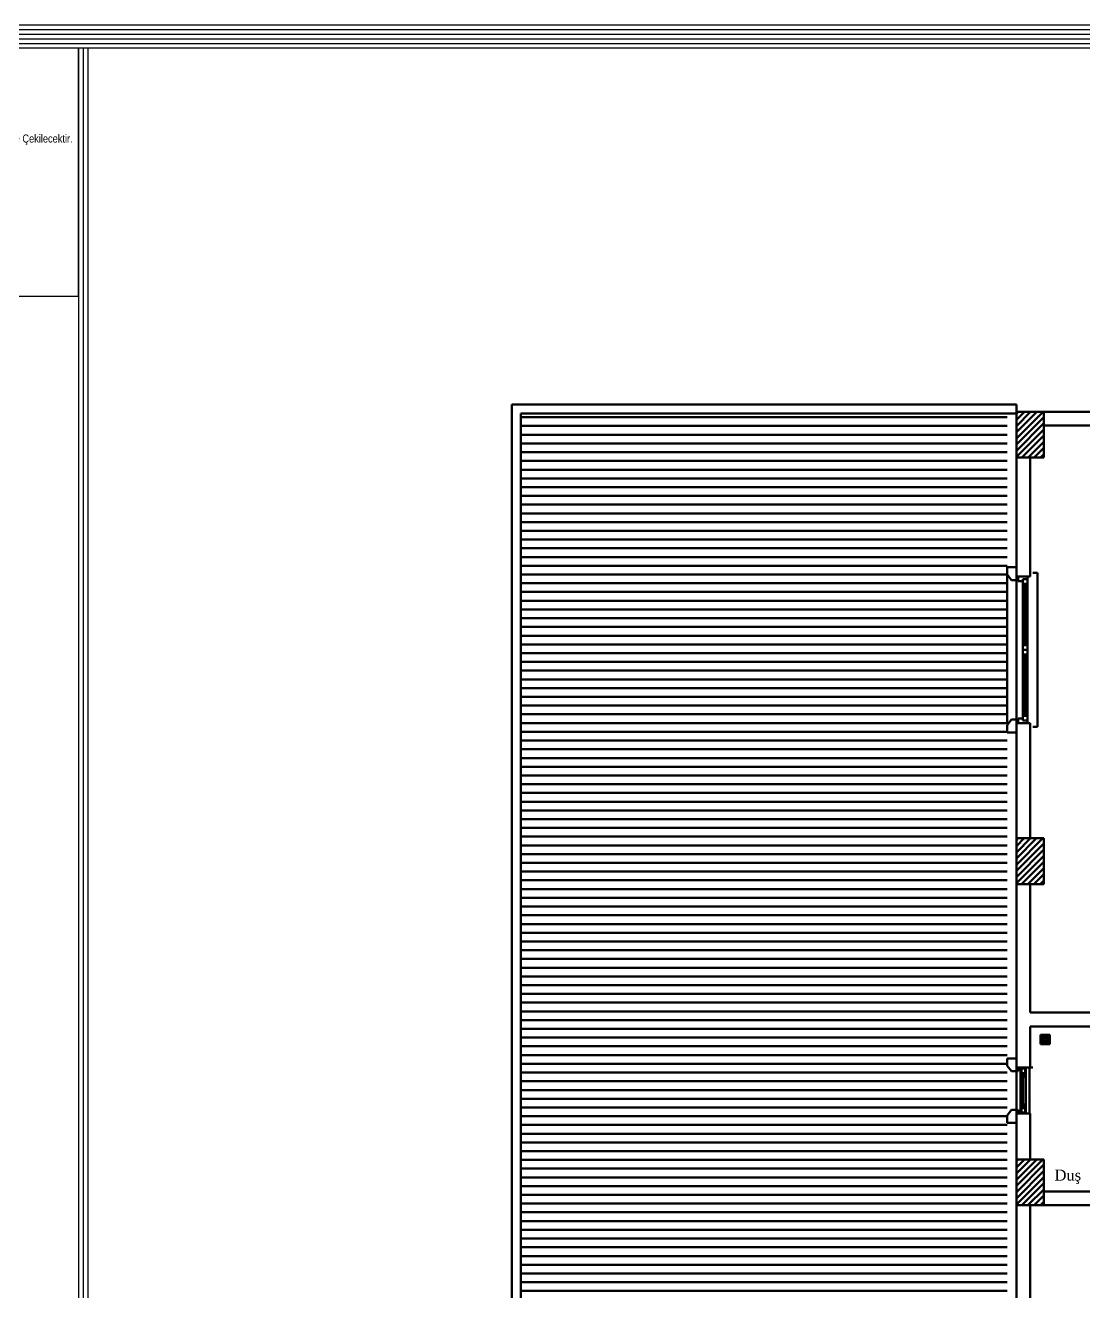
# Model space of a CAD drawing. Header units: millimetres. Extents: x 2046 to 14753, y 2361 to 29276.
# Drawn here: x 5561 to 6715, y 24677 to 26057 of the extents above; entities that cross this region are included whole.
import ezdxf

# ---------------------------------------------------------------- set-up
doc = ezdxf.new("R2010")
doc.units = ezdxf.units.MM
doc.layers.add('A.O. DUVAR', color=7, linetype='Continuous', lineweight=50)
doc.layers.add('yazi', color=251, linetype='Continuous', lineweight=25)
doc.layers.add('MYYAZI', color=3, linetype='Continuous')
doc.styles.add('A.O. MALZEME', font='times.ttf', dxfattribs={"height": 10})
doc.styles.add('MY01', font='ARIALN.TTF', dxfattribs={"height": 10})

msp = doc.modelspace()

# ---------------------------------------------------------------- linework, layer by layer
at = {"layer": 'A.O. DUVAR'}
for p, q in [((6641.152, 25643.858), (6091.152, 25643.858)), ((6091.152, 25643.858), (6091.152, 23575.858)), ((6641.152, 25643.858), (6641.152, 24835.858)), ((6641.152, 25643.858), (6641.152, 25635.858)), ((6641.152, 25633.858), (6101.152, 25633.858)), ((6101.152, 25633.858), (6101.152, 23585.858)), ((6641.152, 25635.858), (6671.152, 25635.858)), ((6641.152, 25585.858), (6641.152, 25635.858)), ((6671.152, 25635.858), (6671.152, 25585.858)), ((6671.152, 25635.858), (6856.152, 25635.858)), ((6671.152, 25620.858), (6671.152, 25635.858)), ((6856.152, 25620.858), (6671.152, 25620.858)), ((6671.152, 25585.858), (6641.152, 25585.858)), ((6641.152, 25585.858), (6656.152, 25585.858)), ((6641.152, 25456.358), (6641.152, 25585.858)), ((6656.152, 25585.858), (6656.152, 25456.358)), ((6631.152, 25296.343), (6631.152, 25458.373)), ((6631.152, 25296.343), (6631.152, 25458.373)), ((6664.152, 25460.358), (6659.152, 25460.358)), ((6664.152, 25460.358), (6659.152, 25460.358)), ((6664.152, 25292.358), (6664.152, 25460.358)), ((6664.152, 25292.358), (6664.152, 25460.358)), ((6656.152, 25456.358), (6641.152, 25456.358)), ((6643.152, 25451.358), (6643.152, 25456.358)), ((6643.152, 25456.358), (6653.152, 25456.358)), ((6643.152, 25451.358), (6643.152, 25456.358)), ((6643.152, 25456.358), (6653.152, 25456.358)), ((6648.152, 25451.358), (6643.152, 25451.358)), ((6648.152, 25451.358), (6643.152, 25451.358)), ((6653.152, 25453.358), (6648.152, 25453.358)), ((6648.152, 25453.358), (6648.152, 25451.358)), ((6648.152, 25448.358), (6648.152, 25453.358)), ((6648.152, 25453.358), (6653.152, 25453.358)), ((6653.152, 25453.358), (6648.152, 25453.358)), ((6648.152, 25453.358), (6648.152, 25451.358)), ((6648.152, 25448.358), (6648.152, 25453.358)), ((6648.152, 25453.358), (6653.152, 25453.358)), ((6648.152, 25381.358), (6648.152, 25448.358)), ((6653.152, 25448.358), (6648.152, 25448.358)), ((6648.152, 25381.358), (6648.152, 25448.358)), ((6653.152, 25448.358), (6648.152, 25448.358)), ((6649.652, 25448.358), (6649.652, 25381.358)), ((6649.652, 25448.358), (6649.652, 25381.358)), ((6650.652, 25448.358), (6650.652, 25381.358)), ((6650.652, 25448.358), (6650.652, 25381.358)), ((6651.652, 25448.358), (6651.652, 25381.358)), ((6651.652, 25448.358), (6651.652, 25381.358)), ((6653.152, 25456.358), (6653.152, 25453.358)), ((6653.152, 25456.358), (6653.152, 25453.358)), ((6653.152, 25453.358), (6653.152, 25448.358)), ((6653.152, 25453.358), (6653.152, 25448.358)), ((6653.152, 25448.358), (6653.152, 25381.358)), ((6653.152, 25448.358), (6653.152, 25381.358)), ((6648.152, 25376.358), (6648.152, 25381.358)), ((6648.152, 25381.358), (6653.152, 25381.358)), ((6648.152, 25376.358), (6648.152, 25381.358)), ((6648.152, 25381.358), (6653.152, 25381.358)), ((6653.152, 25376.358), (6648.152, 25376.358)), ((6648.152, 25376.358), (6648.152, 25371.358)), ((6653.152, 25376.358), (6648.152, 25376.358)), ((6653.152, 25376.358), (6648.152, 25376.358)), ((6648.152, 25376.358), (6648.152, 25371.358)), ((6653.152, 25376.358), (6648.152, 25376.358)), ((6653.152, 25381.358), (6653.152, 25376.358)), ((6653.152, 25381.358), (6653.152, 25376.358)), ((6653.152, 25371.358), (6653.152, 25376.358)), ((6653.152, 25371.358), (6653.152, 25376.358)), ((6648.152, 25371.358), (6653.152, 25371.358)), ((6648.152, 25371.358), (6648.152, 25304.358)), ((6648.152, 25371.358), (6653.152, 25371.358)), ((6648.152, 25371.358), (6648.152, 25304.358)), ((6649.652, 25304.358), (6649.652, 25371.358)), ((6649.652, 25304.358), (6649.652, 25371.358)), ((6650.652, 25304.358), (6650.652, 25371.358)), ((6650.652, 25304.358), (6650.652, 25371.358)), ((6651.652, 25304.358), (6651.652, 25371.358)), ((6651.652, 25304.358), (6651.652, 25371.358)), ((6653.152, 25304.358), (6653.152, 25371.358)), ((6653.152, 25304.358), (6653.152, 25371.358)), ((6641.152, 25296.358), (6656.152, 25296.358)), ((6641.152, 25170.858), (6641.152, 25296.358)), ((6643.152, 25301.358), (6643.152, 25296.358)), ((6648.152, 25301.358), (6643.152, 25301.358)), ((6643.152, 25301.358), (6643.152, 25296.358)), ((6648.152, 25301.358), (6643.152, 25301.358)), ((6643.152, 25296.358), (6653.152, 25296.358)), ((6643.152, 25296.358), (6653.152, 25296.358)), ((6653.152, 25304.358), (6648.152, 25304.358)), ((6648.152, 25304.358), (6648.152, 25299.358)), ((6653.152, 25304.358), (6648.152, 25304.358)), ((6648.152, 25304.358), (6648.152, 25299.358)), ((6648.152, 25299.358), (6648.152, 25301.358)), ((6648.152, 25299.358), (6648.152, 25301.358)), ((6653.152, 25299.358), (6648.152, 25299.358)), ((6648.152, 25299.358), (6653.152, 25299.358)), ((6653.152, 25299.358), (6648.152, 25299.358)), ((6648.152, 25299.358), (6653.152, 25299.358)), ((6653.152, 25299.358), (6653.152, 25304.358)), ((6653.152, 25299.358), (6653.152, 25304.358)), ((6653.152, 25296.358), (6653.152, 25299.358)), ((6653.152, 25296.358), (6653.152, 25299.358)), ((6656.152, 25296.358), (6656.152, 25170.858)), ((6659.152, 25292.358), (6664.152, 25292.358)), ((6659.152, 25292.358), (6664.152, 25292.358)), ((6641.152, 25170.858), (6671.152, 25170.858)), ((6641.152, 25120.858), (6641.152, 25170.858)), ((6656.152, 25170.858), (6641.152, 25170.858)), ((6671.152, 25170.858), (6671.152, 25120.858)), ((6671.152, 25120.858), (6641.152, 25120.858)), ((6641.152, 24920.858), (6641.152, 25120.858)), ((6641.152, 25120.858), (6656.152, 25120.858)), ((6656.152, 25120.858), (6656.152, 24980.858)), ((6656.152, 24980.858), (7236.152, 24980.858)), ((6831.152, 24965.858), (6656.152, 24965.858)), ((6656.152, 24965.858), (6656.152, 24920.858)), ((6667.613, 24956.572), (6667.613, 24946.572)), ((6677.613, 24956.572), (6667.613, 24956.572)), ((6667.613, 24946.572), (6677.613, 24946.572)), ((6670.946, 24953.238), (6669.232, 24953.238)), ((6671.613, 24952.572), (6669.232, 24952.572)), ((6672.28, 24951.905), (6669.232, 24951.905)), ((6672.28, 24951.238), (6669.232, 24951.238)), ((6671.613, 24950.572), (6669.232, 24950.572)), ((6670.946, 24949.905), (6669.232, 24949.905)), ((6670.946, 24953.238), (6670.946, 24954.952)), ((6670.946, 24948.191), (6670.946, 24949.905)), ((6671.613, 24952.572), (6671.613, 24954.952)), ((6671.613, 24948.191), (6671.613, 24950.572)), ((6672.28, 24951.905), (6672.28, 24954.952)), ((6672.28, 24948.191), (6672.28, 24951.238)), ((6672.946, 24951.905), (6672.946, 24954.952)), ((6675.993, 24951.905), (6672.946, 24951.905)), ((6672.946, 24948.191), (6672.946, 24951.238)), ((6675.993, 24951.238), (6672.946, 24951.238)), ((6673.613, 24952.572), (6673.613, 24954.952)), ((6675.993, 24952.572), (6673.613, 24952.572)), ((6673.613, 24948.191), (6673.613, 24950.572)), ((6675.993, 24950.572), (6673.613, 24950.572)), ((6674.28, 24953.238), (6674.28, 24954.952)), ((6675.993, 24953.238), (6674.28, 24953.238)), ((6674.28, 24948.191), (6674.28, 24949.905)), ((6675.993, 24949.905), (6674.28, 24949.905)), ((6677.613, 24946.572), (6677.613, 24956.572)), ((6631.152, 24922.873), (6631.152, 24930.858)), ((6631.152, 24930.858), (6641.152, 24930.858)), ((6635.95, 24916.858), (6631.152, 24922.873)), ((6641.152, 24930.858), (6641.152, 24920.858)), ((6641.152, 24920.858), (6643.152, 24920.858)), ((6656.152, 24920.858), (6641.152, 24920.858)), ((6643.152, 24920.858), (6643.152, 24916.858)), ((6651.652, 24920.858), (6645.652, 24920.858)), ((6645.652, 24920.858), (6645.652, 24913.858)), ((6650.652, 24919.858), (6646.652, 24919.858)), ((6646.652, 24919.858), (6646.652, 24914.858)), ((6650.652, 24911.858), (6650.652, 24919.858)), ((6651.652, 24910.858), (6651.652, 24920.858)), ((6655.652, 24870.858), (6655.652, 24920.858)), ((6659.152, 24920.858), (6656.152, 24920.858)), ((6643.152, 24916.858), (6635.95, 24916.858)), ((6645.652, 24913.858), (6648.652, 24913.858)), ((6645.652, 24913.858), (6645.652, 24877.858)), ((6646.652, 24914.858), (6649.652, 24914.858)), ((6646.652, 24913.858), (6646.652, 24877.858)), ((6648.652, 24913.858), (6648.652, 24910.858)), ((6648.652, 24910.858), (6651.652, 24910.858)), ((6648.652, 24910.858), (6648.652, 24880.858)), ((6649.652, 24914.858), (6649.652, 24911.858)), ((6649.652, 24911.858), (6650.652, 24911.858)), ((6651.652, 24910.858), (6651.652, 24880.858)), ((6645.652, 24870.858), (6645.652, 24877.858)), ((6645.652, 24877.858), (6648.652, 24877.858)), ((6648.652, 24877.858), (6648.652, 24880.858)), ((6648.652, 24880.858), (6651.652, 24880.858)), ((6649.652, 24876.858), (6649.652, 24879.858)), ((6649.652, 24879.858), (6650.652, 24879.858)), ((6650.652, 24879.858), (6650.652, 24871.858)), ((6651.652, 24880.858), (6651.652, 24870.858)), ((6635.95, 24874.858), (6631.152, 24868.843)), ((6631.152, 24868.843), (6631.152, 24860.858)), ((6643.152, 24874.858), (6635.95, 24874.858)), ((6641.152, 24860.858), (6641.152, 24870.858)), ((6641.152, 24870.858), (6643.152, 24870.858)), ((6641.152, 24870.858), (6656.152, 24870.858)), ((6641.152, 24820.858), (6641.152, 24870.858)), ((6643.152, 24870.858), (6643.152, 24874.858)), ((6651.652, 24870.858), (6645.652, 24870.858)), ((6646.652, 24871.858), (6646.652, 24876.858)), ((6646.652, 24876.858), (6649.652, 24876.858)), ((6650.652, 24871.858), (6646.652, 24871.858)), ((6656.152, 24870.858), (6656.152, 24820.858)), ((6631.152, 24860.858), (6641.152, 24860.858)), ((6641.152, 24820.858), (6671.152, 24820.858)), ((6641.152, 24770.858), (6641.152, 24820.858)), ((6656.152, 24820.858), (6641.152, 24820.858)), ((6671.152, 24820.858), (6671.152, 24770.858)), ((6671.152, 24770.858), (6671.152, 24785.858)), ((6671.152, 24785.858), (6831.152, 24785.858)), ((6671.152, 24770.858), (6641.152, 24770.858)), ((6641.152, 24665.858), (6641.152, 24770.858)), ((6641.152, 24770.858), (6656.152, 24770.858)), ((6656.152, 24770.858), (6656.152, 24665.858)), ((7201.152, 24770.858), (6671.152, 24770.858))]:
    msp.add_line(p, q, dxfattribs=at)
at = {"layer": 'A.O. DUVAR', "linetype": 'Continuous', "transparency": 33554488}
for p, q in [((6631.152, 25629.907), (6101.152, 25629.907)), ((6631.152, 25620.382), (6101.152, 25620.382)), ((6631.152, 25610.857), (6101.152, 25610.857)), ((6631.152, 25601.332), (6101.152, 25601.332)), ((6631.152, 25591.807), (6101.152, 25591.807)), ((6631.152, 25582.282), (6101.152, 25582.282)), ((6631.152, 25572.757), (6101.152, 25572.757)), ((6631.152, 25563.232), (6101.152, 25563.232)), ((6631.152, 25553.707), (6101.152, 25553.707)), ((6631.152, 25544.182), (6101.152, 25544.182)), ((6631.152, 25534.657), (6101.152, 25534.657)), ((6631.152, 25525.132), (6101.152, 25525.132)), ((6631.152, 25515.607), (6101.152, 25515.607)), ((6631.152, 25506.082), (6101.152, 25506.082)), ((6631.152, 25496.557), (6101.152, 25496.557)), ((6631.152, 25487.032), (6101.152, 25487.032)), ((6631.152, 25477.507), (6101.152, 25477.507)), ((6631.152, 25467.982), (6101.152, 25467.982)), ((6631.152, 25458.457), (6101.152, 25458.457)), ((6631.152, 25448.932), (6101.152, 25448.932)), ((6631.152, 25439.407), (6101.152, 25439.407)), ((6631.152, 25429.882), (6101.152, 25429.882)), ((6631.152, 25420.357), (6101.152, 25420.357)), ((6631.152, 25410.832), (6101.152, 25410.832)), ((6631.152, 25401.307), (6101.152, 25401.307)), ((6631.152, 25391.782), (6101.152, 25391.782)), ((6631.152, 25382.257), (6101.152, 25382.257)), ((6631.152, 25372.732), (6101.152, 25372.732)), ((6631.152, 25363.207), (6101.152, 25363.207)), ((6631.152, 25353.682), (6101.152, 25353.682)), ((6631.152, 25344.157), (6101.152, 25344.157)), ((6631.152, 25334.632), (6101.152, 25334.632)), ((6631.152, 25325.107), (6101.152, 25325.107)), ((6631.152, 25315.582), (6101.152, 25315.582)), ((6631.152, 25306.057), (6101.152, 25306.057)), ((6631.152, 25296.532), (6101.152, 25296.532)), ((6631.152, 25287.007), (6101.152, 25287.007)), ((6631.152, 25277.482), (6101.152, 25277.482)), ((6631.152, 25267.957), (6101.152, 25267.957)), ((6631.152, 25258.432), (6101.152, 25258.432)), ((6631.152, 25248.907), (6101.152, 25248.907)), ((6631.152, 25239.382), (6101.152, 25239.382)), ((6631.152, 25229.857), (6101.152, 25229.857)), ((6631.152, 25220.332), (6101.152, 25220.332)), ((6631.152, 25210.807), (6101.152, 25210.807)), ((6631.152, 25201.282), (6101.152, 25201.282)), ((6631.152, 25191.757), (6101.152, 25191.757)), ((6631.152, 25182.232), (6101.152, 25182.232)), ((6631.152, 25172.707), (6101.152, 25172.707)), ((6631.152, 25163.182), (6101.152, 25163.182)), ((6631.152, 25153.657), (6101.152, 25153.657)), ((6631.152, 25144.132), (6101.152, 25144.132)), ((6631.152, 25134.607), (6101.152, 25134.607)), ((6631.152, 25125.082), (6101.152, 25125.082)), ((6631.152, 25115.557), (6101.152, 25115.557)), ((6631.152, 25106.032), (6101.152, 25106.032)), ((6631.152, 25096.507), (6101.152, 25096.507)), ((6631.152, 25086.982), (6101.152, 25086.982)), ((6631.152, 25077.457), (6101.152, 25077.457)), ((6631.152, 25067.932), (6101.152, 25067.932)), ((6631.152, 25058.407), (6101.152, 25058.407)), ((6631.152, 25048.882), (6101.152, 25048.882)), ((6631.152, 25039.357), (6101.152, 25039.357)), ((6631.152, 25029.832), (6101.152, 25029.832)), ((6631.152, 25020.307), (6101.152, 25020.307)), ((6631.152, 25010.782), (6101.152, 25010.782)), ((6631.152, 25001.257), (6101.152, 25001.257)), ((6631.152, 24991.732), (6101.152, 24991.732)), ((6631.152, 24982.207), (6101.152, 24982.207)), ((6631.152, 24972.682), (6101.152, 24972.682)), ((6631.152, 24963.157), (6101.152, 24963.157)), ((6631.152, 24953.632), (6101.152, 24953.632)), ((6631.152, 24944.107), (6101.152, 24944.107)), ((6631.152, 24934.582), (6101.152, 24934.582)), ((6631.152, 24925.057), (6101.152, 24925.057)), ((6631.152, 24915.532), (6101.152, 24915.532)), ((6631.152, 24906.007), (6101.152, 24906.007)), ((6631.152, 24896.482), (6101.152, 24896.482)), ((6631.152, 24886.957), (6101.152, 24886.957)), ((6631.152, 24877.432), (6101.152, 24877.432)), ((6631.152, 24867.907), (6101.152, 24867.907)), ((6631.152, 24858.382), (6101.152, 24858.382)), ((6631.152, 24848.857), (6101.152, 24848.857)), ((6631.152, 24839.332), (6101.152, 24839.332)), ((6631.152, 24829.807), (6101.152, 24829.807)), ((6631.152, 24820.282), (6101.152, 24820.282)), ((6631.152, 24810.757), (6101.152, 24810.757)), ((6631.152, 24801.232), (6101.152, 24801.232)), ((6631.152, 24791.707), (6101.152, 24791.707)), ((6631.152, 24782.182), (6101.152, 24782.182)), ((6631.152, 24772.657), (6101.152, 24772.657)), ((6631.152, 24763.132), (6101.152, 24763.132)), ((6631.152, 24753.607), (6101.152, 24753.607)), ((6631.152, 24744.082), (6101.152, 24744.082)), ((6631.152, 24734.557), (6101.152, 24734.557)), ((6631.152, 24725.032), (6101.152, 24725.032)), ((6631.152, 24715.507), (6101.152, 24715.507)), ((6631.152, 24705.982), (6101.152, 24705.982)), ((6631.152, 24696.457), (6101.152, 24696.457)), ((6631.152, 24686.932), (6101.152, 24686.932)), ((6631.152, 24677.407), (6101.152, 24677.407))]:
    msp.add_line(p, q, dxfattribs=at)
at = {"layer": 'A.O. DUVAR', "linetype": 'Continuous', "ltscale": 10}
for p, q in [((6641.152, 25633.745), (6643.265, 25635.858)), ((6641.152, 25627.01), (6650, 25635.858)), ((6641.152, 25620.275), (6656.736, 25635.858)), ((6641.152, 25613.54), (6663.471, 25635.858)), ((6641.152, 25606.805), (6670.206, 25635.858)), ((6641.152, 25600.069), (6671.152, 25630.069)), ((6641.152, 25593.334), (6671.152, 25623.334)), ((6643.66, 25632.885), (6643.66, 25632.885)), ((6643.66, 25626.15), (6643.66, 25626.15)), ((6647.027, 25629.517), (6647.027, 25629.517)), ((6650.395, 25632.885), (6650.395, 25632.885)), ((6650.395, 25626.15), (6650.395, 25626.15)), ((6653.762, 25629.517), (6653.762, 25629.517)), ((6657.13, 25632.885), (6657.13, 25632.885)), ((6657.13, 25626.15), (6657.13, 25626.15)), ((6660.497, 25629.517), (6660.497, 25629.517)), ((6663.865, 25632.885), (6663.865, 25632.885)), ((6663.865, 25626.15), (6663.865, 25626.15)), ((6667.233, 25629.517), (6667.233, 25629.517)), ((6670.6, 25632.885), (6670.6, 25632.885)), ((6670.6, 25626.15), (6670.6, 25626.15)), ((6641.152, 25586.599), (6671.152, 25616.599)), ((6643.66, 25619.415), (6643.66, 25619.415)), ((6643.66, 25612.679), (6643.66, 25612.679)), ((6647.027, 25622.782), (6647.027, 25622.782)), ((6647.027, 25616.047), (6647.027, 25616.047)), ((6647.027, 25609.312), (6647.027, 25609.312)), ((6647.147, 25585.858), (6671.152, 25609.864)), ((6650.395, 25619.415), (6650.395, 25619.415)), ((6650.395, 25612.679), (6650.395, 25612.679)), ((6653.762, 25622.782), (6653.762, 25622.782)), ((6653.762, 25616.047), (6653.762, 25616.047)), ((6653.762, 25609.312), (6653.762, 25609.312)), ((6657.13, 25619.415), (6657.13, 25619.415)), ((6657.13, 25612.679), (6657.13, 25612.679)), ((6660.497, 25622.782), (6660.497, 25622.782)), ((6660.497, 25616.047), (6660.497, 25616.047)), ((6660.497, 25609.312), (6660.497, 25609.312)), ((6663.865, 25619.415), (6663.865, 25619.415)), ((6663.865, 25612.679), (6663.865, 25612.679)), ((6667.233, 25622.782), (6667.233, 25622.782)), ((6667.233, 25616.047), (6667.233, 25616.047)), ((6667.233, 25609.312), (6667.233, 25609.312)), ((6670.6, 25619.415), (6670.6, 25619.415)), ((6670.6, 25612.679), (6670.6, 25612.679)), ((6643.66, 25605.944), (6643.66, 25605.944)), ((6643.66, 25599.209), (6643.66, 25599.209)), ((6647.027, 25602.577), (6647.027, 25602.577)), ((6647.027, 25595.841), (6647.027, 25595.841)), ((6650.395, 25605.944), (6650.395, 25605.944)), ((6650.395, 25599.209), (6650.395, 25599.209)), ((6653.762, 25602.577), (6653.762, 25602.577)), ((6653.762, 25595.841), (6653.762, 25595.841)), ((6653.882, 25585.858), (6671.152, 25603.129)), ((6657.13, 25605.944), (6657.13, 25605.944)), ((6657.13, 25599.209), (6657.13, 25599.209)), ((6660.497, 25602.577), (6660.497, 25602.577)), ((6660.497, 25595.841), (6660.497, 25595.841)), ((6660.617, 25585.858), (6671.152, 25596.393)), ((6663.865, 25605.944), (6663.865, 25605.944)), ((6663.865, 25599.209), (6663.865, 25599.209)), ((6667.233, 25602.577), (6667.233, 25602.577)), ((6667.233, 25595.841), (6667.233, 25595.841)), ((6670.6, 25605.944), (6670.6, 25605.944)), ((6670.6, 25599.209), (6670.6, 25599.209)), ((6643.66, 25592.474), (6643.66, 25592.474)), ((6647.027, 25589.106), (6647.027, 25589.106)), ((6650.395, 25592.474), (6650.395, 25592.474)), ((6653.762, 25589.106), (6653.762, 25589.106)), ((6657.13, 25592.474), (6657.13, 25592.474)), ((6660.497, 25589.106), (6660.497, 25589.106)), ((6663.865, 25592.474), (6663.865, 25592.474)), ((6667.233, 25589.106), (6667.233, 25589.106)), ((6667.352, 25585.858), (6671.152, 25589.658)), ((6670.6, 25592.474), (6670.6, 25592.474)), ((6641.152, 25169.017), (6642.994, 25170.858)), ((6641.152, 25162.282), (6649.729, 25170.858)), ((6641.152, 25155.547), (6656.464, 25170.858)), ((6641.152, 25148.812), (6663.199, 25170.858)), ((6641.152, 25142.076), (6669.934, 25170.858)), ((6643.66, 25168.157), (6643.66, 25168.157)), ((6650.395, 25168.157), (6650.395, 25168.157)), ((6657.13, 25168.157), (6657.13, 25168.157)), ((6663.865, 25168.157), (6663.865, 25168.157)), ((6670.6, 25168.157), (6670.6, 25168.157)), ((6641.152, 25135.341), (6671.152, 25165.341)), ((6641.152, 25128.606), (6671.152, 25158.606)), ((6643.66, 25161.421), (6643.66, 25161.421)), ((6643.66, 25154.686), (6643.66, 25154.686)), ((6647.027, 25164.789), (6647.027, 25164.789)), ((6647.027, 25158.054), (6647.027, 25158.054)), ((6650.395, 25161.421), (6650.395, 25161.421)), ((6650.395, 25154.686), (6650.395, 25154.686)), ((6653.762, 25164.789), (6653.762, 25164.789)), ((6653.762, 25158.054), (6653.762, 25158.054)), ((6657.13, 25161.421), (6657.13, 25161.421)), ((6657.13, 25154.686), (6657.13, 25154.686)), ((6660.497, 25164.789), (6660.497, 25164.789)), ((6660.497, 25158.054), (6660.497, 25158.054)), ((6663.865, 25161.421), (6663.865, 25161.421)), ((6663.865, 25154.686), (6663.865, 25154.686)), ((6667.233, 25164.789), (6667.233, 25164.789)), ((6667.233, 25158.054), (6667.233, 25158.054)), ((6670.6, 25161.421), (6670.6, 25161.421)), ((6670.6, 25154.686), (6670.6, 25154.686)), ((6641.152, 25121.871), (6671.152, 25151.871)), ((6643.66, 25147.951), (6643.66, 25147.951)), ((6643.66, 25141.216), (6643.66, 25141.216)), ((6646.875, 25120.858), (6671.152, 25145.136)), ((6647.027, 25151.319), (6647.027, 25151.319)), ((6647.027, 25144.584), (6647.027, 25144.584)), ((6650.395, 25147.951), (6650.395, 25147.951)), ((6650.395, 25141.216), (6650.395, 25141.216)), ((6653.762, 25151.319), (6653.762, 25151.319)), ((6653.762, 25144.584), (6653.762, 25144.584)), ((6657.13, 25147.951), (6657.13, 25147.951)), ((6657.13, 25141.216), (6657.13, 25141.216)), ((6660.497, 25151.319), (6660.497, 25151.319)), ((6660.497, 25144.584), (6660.497, 25144.584)), ((6663.865, 25147.951), (6663.865, 25147.951)), ((6663.865, 25141.216), (6663.865, 25141.216)), ((6667.233, 25151.319), (6667.233, 25151.319)), ((6667.233, 25144.584), (6667.233, 25144.584)), ((6670.6, 25147.951), (6670.6, 25147.951)), ((6670.6, 25141.216), (6670.6, 25141.216)), ((6643.66, 25134.481), (6643.66, 25134.481)), ((6643.66, 25127.746), (6643.66, 25127.746)), ((6647.027, 25137.848), (6647.027, 25137.848)), ((6647.027, 25131.113), (6647.027, 25131.113)), ((6650.395, 25134.481), (6650.395, 25134.481)), ((6650.395, 25127.746), (6650.395, 25127.746)), ((6653.61, 25120.858), (6671.152, 25138.4)), ((6653.762, 25137.848), (6653.762, 25137.848)), ((6653.762, 25131.113), (6653.762, 25131.113)), ((6657.13, 25134.481), (6657.13, 25134.481)), ((6657.13, 25127.746), (6657.13, 25127.746)), ((6660.345, 25120.858), (6671.152, 25131.665)), ((6660.497, 25137.848), (6660.497, 25137.848)), ((6660.497, 25131.113), (6660.497, 25131.113)), ((6663.865, 25134.481), (6663.865, 25134.481)), ((6663.865, 25127.746), (6663.865, 25127.746)), ((6667.233, 25137.848), (6667.233, 25137.848)), ((6667.233, 25131.113), (6667.233, 25131.113)), ((6670.6, 25134.481), (6670.6, 25134.481)), ((6670.6, 25127.746), (6670.6, 25127.746)), ((6643.66, 25121.01), (6643.66, 25121.01)), ((6647.027, 25124.378), (6647.027, 25124.378)), ((6650.395, 25121.01), (6650.395, 25121.01)), ((6653.762, 25124.378), (6653.762, 25124.378)), ((6657.13, 25121.01), (6657.13, 25121.01)), ((6660.497, 25124.378), (6660.497, 25124.378)), ((6663.865, 25121.01), (6663.865, 25121.01)), ((6667.081, 25120.858), (6671.152, 25124.93)), ((6667.233, 25124.378), (6667.233, 25124.378)), ((6670.6, 25121.01), (6670.6, 25121.01)), ((6641.152, 24818.787), (6643.224, 24820.858)), ((6641.152, 24812.052), (6649.959, 24820.858)), ((6641.152, 24805.317), (6656.694, 24820.858)), ((6641.152, 24798.582), (6663.429, 24820.858)), ((6641.152, 24791.846), (6670.164, 24820.858)), ((6641.152, 24785.111), (6671.152, 24815.111)), ((6643.66, 24817.927), (6643.66, 24817.927)), ((6643.66, 24811.192), (6643.66, 24811.192)), ((6647.027, 24814.559), (6647.027, 24814.559)), ((6650.395, 24817.927), (6650.395, 24817.927)), ((6650.395, 24811.192), (6650.395, 24811.192)), ((6653.762, 24814.559), (6653.762, 24814.559)), ((6657.13, 24817.927), (6657.13, 24817.927)), ((6657.13, 24811.192), (6657.13, 24811.192)), ((6660.497, 24814.559), (6660.497, 24814.559)), ((6663.865, 24817.927), (6663.865, 24817.927)), ((6663.865, 24811.192), (6663.865, 24811.192)), ((6667.233, 24814.559), (6667.233, 24814.559)), ((6670.6, 24817.927), (6670.6, 24817.927)), ((6670.6, 24811.192), (6670.6, 24811.192)), ((6641.152, 24778.376), (6671.152, 24808.376)), ((6641.152, 24771.641), (6671.152, 24801.641)), ((6643.66, 24804.456), (6643.66, 24804.456)), ((6643.66, 24797.721), (6643.66, 24797.721)), ((6647.027, 24807.824), (6647.027, 24807.824)), ((6647.027, 24801.089), (6647.027, 24801.089)), ((6647.105, 24770.858), (6671.152, 24794.906)), ((6650.395, 24804.456), (6650.395, 24804.456)), ((6650.395, 24797.721), (6650.395, 24797.721)), ((6653.762, 24807.824), (6653.762, 24807.824)), ((6653.762, 24801.089), (6653.762, 24801.089)), ((6657.13, 24804.456), (6657.13, 24804.456)), ((6657.13, 24797.721), (6657.13, 24797.721)), ((6660.497, 24807.824), (6660.497, 24807.824)), ((6660.497, 24801.089), (6660.497, 24801.089)), ((6663.865, 24804.456), (6663.865, 24804.456)), ((6663.865, 24797.721), (6663.865, 24797.721)), ((6667.233, 24807.824), (6667.233, 24807.824)), ((6667.233, 24801.089), (6667.233, 24801.089)), ((6670.6, 24804.456), (6670.6, 24804.456)), ((6670.6, 24797.721), (6670.6, 24797.721)), ((6643.66, 24790.986), (6643.66, 24790.986)), ((6643.66, 24784.251), (6643.66, 24784.251)), ((6647.027, 24794.354), (6647.027, 24794.354)), ((6647.027, 24787.618), (6647.027, 24787.618)), ((6647.027, 24780.883), (6647.027, 24780.883)), ((6650.395, 24790.986), (6650.395, 24790.986)), ((6650.395, 24784.251), (6650.395, 24784.251)), ((6653.762, 24794.354), (6653.762, 24794.354)), ((6653.762, 24787.618), (6653.762, 24787.618)), ((6653.762, 24780.883), (6653.762, 24780.883)), ((6653.84, 24770.858), (6671.152, 24788.17)), ((6657.13, 24790.986), (6657.13, 24790.986)), ((6657.13, 24784.251), (6657.13, 24784.251)), ((6660.497, 24794.354), (6660.497, 24794.354)), ((6660.497, 24787.618), (6660.497, 24787.618)), ((6660.497, 24780.883), (6660.497, 24780.883)), ((6660.575, 24770.858), (6671.152, 24781.435)), ((6663.865, 24790.986), (6663.865, 24790.986)), ((6663.865, 24784.251), (6663.865, 24784.251)), ((6667.233, 24794.354), (6667.233, 24794.354)), ((6667.233, 24787.618), (6667.233, 24787.618)), ((6667.233, 24780.883), (6667.233, 24780.883)), ((6670.6, 24790.986), (6670.6, 24790.986)), ((6670.6, 24784.251), (6670.6, 24784.251)), ((6643.66, 24777.516), (6643.66, 24777.516)), ((6647.027, 24774.148), (6647.027, 24774.148)), ((6650.395, 24777.516), (6650.395, 24777.516)), ((6653.762, 24774.148), (6653.762, 24774.148)), ((6657.13, 24777.516), (6657.13, 24777.516)), ((6660.497, 24774.148), (6660.497, 24774.148)), ((6663.865, 24777.516), (6663.865, 24777.516)), ((6667.233, 24774.148), (6667.233, 24774.148)), ((6667.311, 24770.858), (6671.152, 24774.7)), ((6670.6, 24777.516), (6670.6, 24777.516))]:
    msp.add_line(p, q, dxfattribs=at)
at = {"layer": 'A.O. DUVAR', "ltscale": 100}
for p, q in [((6631.152, 25458.373), (6631.152, 25466.358)), ((6631.152, 25466.358), (6641.152, 25466.358)), ((6631.152, 25458.373), (6631.152, 25466.358)), ((6631.152, 25466.358), (6641.152, 25466.358)), ((6635.95, 25452.358), (6631.152, 25458.373)), ((6635.95, 25452.358), (6631.152, 25458.373)), ((6641.152, 25466.358), (6641.152, 25456.358)), ((6641.152, 25466.358), (6641.152, 25456.358)), ((6643.152, 25452.358), (6635.95, 25452.358)), ((6643.152, 25452.358), (6635.95, 25452.358)), ((6641.152, 25456.358), (6643.152, 25456.358)), ((6641.152, 25456.358), (6643.152, 25456.358)), ((6643.152, 25456.358), (6643.152, 25452.358)), ((6643.152, 25456.358), (6643.152, 25452.358)), ((6635.95, 25300.358), (6631.152, 25294.343)), ((6635.95, 25300.358), (6631.152, 25294.343)), ((6631.152, 25294.343), (6631.152, 25286.358)), ((6631.152, 25294.343), (6631.152, 25286.358)), ((6643.152, 25300.358), (6635.95, 25300.358)), ((6643.152, 25300.358), (6635.95, 25300.358)), ((6641.152, 25286.358), (6641.152, 25296.358)), ((6641.152, 25296.358), (6643.152, 25296.358)), ((6641.152, 25286.358), (6641.152, 25296.358)), ((6641.152, 25296.358), (6643.152, 25296.358)), ((6643.152, 25296.358), (6643.152, 25300.358)), ((6643.152, 25296.358), (6643.152, 25300.358)), ((6631.152, 25286.358), (6641.152, 25286.358)), ((6631.152, 25286.358), (6641.152, 25286.358))]:
    msp.add_line(p, q, dxfattribs=at)
at = {"layer": 'A.O. DUVAR'}
msp.add_circle((6672.613, 24951.572), 4.333, dxfattribs=at)
for centre, start, end in [((6669.283, 24952.905), 98.69446, 261.30554), ((6669.283, 24951.572), 98.69446, 261.30554), ((6669.283, 24950.238), 98.69446, 261.30554), ((6671.28, 24954.901), 8.69446, 171.30554), ((6671.28, 24948.242), 188.69446, 351.30554), ((6672.613, 24954.901), 8.69446, 171.30554), ((6672.613, 24948.242), 188.69446, 351.30554), ((6673.946, 24954.901), 8.69446, 171.30554), ((6673.946, 24948.242), 188.69446, 351.30554), ((6675.942, 24952.905), 278.69446, 81.30554), ((6675.942, 24951.572), 278.69446, 81.30554), ((6675.942, 24950.238), 278.69446, 81.30554)]:
    msp.add_arc(centre, 0.337, start, end, dxfattribs=at)
at = {"layer": 'MYYAZI', "color": 2}
msp.add_lwpolyline([(5038.096, 25761.925), (5619.065, 25761.925), (5619.065, 26032.18), (5038.096, 26032.18)], close=True, dxfattribs=at)
at = {"layer": 'yazi'}
for p, q in [((11484.215, 26057.18), (2995.515, 26057.18)), ((11479.215, 26052.18), (3000.515, 26052.18)), ((11474.215, 26047.18), (3005.515, 26047.18)), ((11469.215, 26042.18), (3010.515, 26042.18)), ((11464.215, 26037.18), (3015.515, 26037.18)), ((11459.215, 26032.18), (3020.515, 26032.18))]:
    msp.add_line(p, q, dxfattribs=at)
for points in [[(5619.065, 26032.18), (5619.065, 23232.18)], [(5624.065, 26032.18), (5624.065, 23232.18)], [(5629.065, 26032.18), (5629.065, 23232.18)]]:
    msp.add_lwpolyline(points, dxfattribs=at)

# ---------------------------------------------------------------- texts
at = {"layer": 'A.O. DUVAR', "style": 'A.O. MALZEME'}
msp.add_text('Duş', height=11.9174, dxfattribs=at).set_placement((6682.77, 24797.754))
at = {"layer": 'MYYAZI', "color": 2, "style": 'MY01'}
msp.add_text('* Asma Tavan Olmayan Yerlerde  Tesisat Halojen Free ve Alev Yaymayan Boru İçerisinden HO7Z-O7Z1 Kablo İle Çekilecektir.', height=8.775, dxfattribs=at).set_placement((5048.378, 25929.361))

doc.saveas('drawing.dxf')
